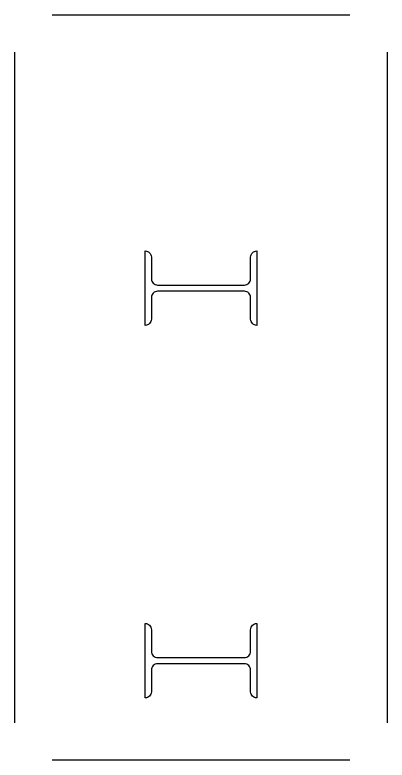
# Model space of a CAD drawing. Header units: inches. Extents: x -1455 to 1294, y -986 to 713.
# Drawn here: x -1455 to -1425, y 202 to 262 of the extents above; entities that cross this region are included whole.
import ezdxf

# ---------------------------------------------------------------- set-up
doc = ezdxf.new("R2010")
doc.units = ezdxf.units.IN
doc.header["$LTSCALE"] = 10
doc.header["$MEASUREMENT"] = 0
doc.layers.add('A-WALL', color=5, linetype='CONTINUOUS')

msp = doc.modelspace()

# ---------------------------------------------------------------- linework, layer by layer
at = {"layer": 'A-WALL'}
for p, q in [((-1452, 262), (-1428, 262)), ((-1455, 205), (-1455, 259)), ((-1425, 259), (-1425, 205)), ((-1428, 202), (-1452, 202))]:
    msp.add_line(p, q, dxfattribs=at)
for points in [[(-1436, 237.5), (-1436, 239.25, 0.414214), (-1436.5, 239.75), (-1443.5, 239.75, 0.414214), (-1444, 239.25), (-1444, 237.5, -0.414214), (-1444.5, 237), (-1444.5, 243, -0.414214), (-1444, 242.5), (-1444, 240.75, 0.414214), (-1443.5, 240.25), (-1436.5, 240.25, 0.414214), (-1436, 240.75), (-1436, 242.5, -0.414214), (-1435.5, 243), (-1435.5, 237, -0.414214)], [(-1436, 207.5), (-1436, 209.25, 0.414214), (-1436.5, 209.75), (-1443.5, 209.75, 0.414214), (-1444, 209.25), (-1444, 207.5, -0.414214), (-1444.5, 207), (-1444.5, 213, -0.414214), (-1444, 212.5), (-1444, 210.75, 0.414214), (-1443.5, 210.25), (-1436.5, 210.25, 0.414214), (-1436, 210.75), (-1436, 212.5, -0.414214), (-1435.5, 213), (-1435.5, 207, -0.414214)]]:
    msp.add_lwpolyline(points, format="xyb", close=True, dxfattribs=at)

doc.saveas('drawing.dxf')
